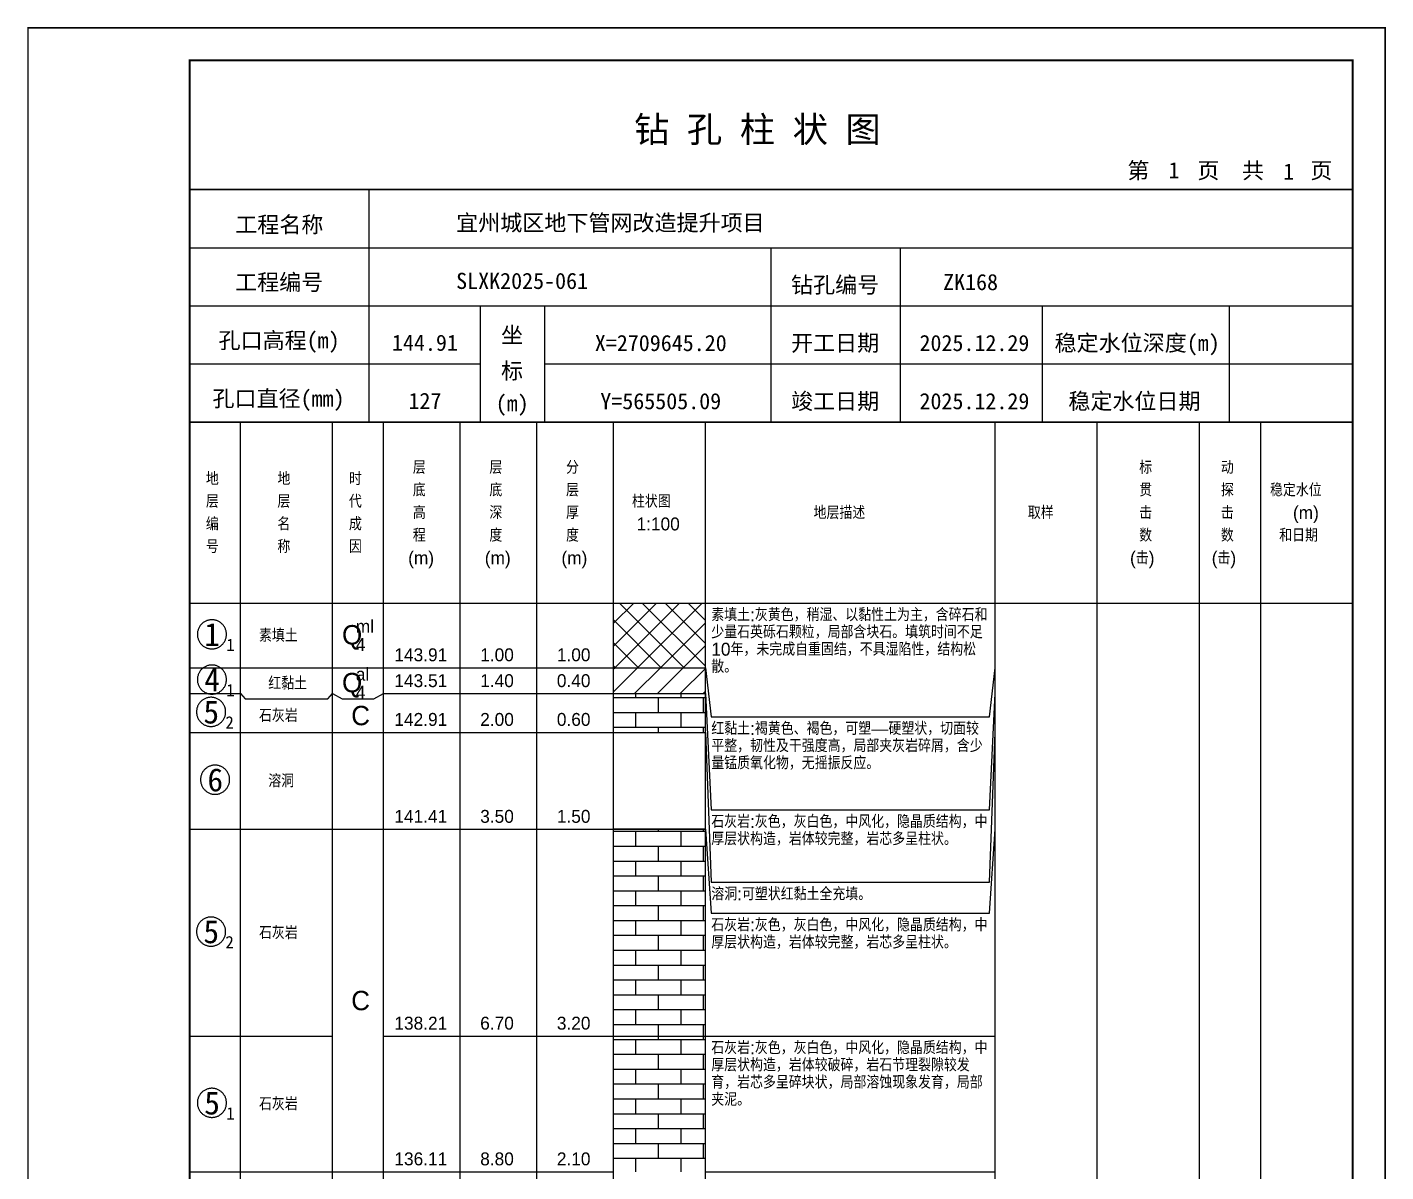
# Model space of a CAD drawing. Header units: millimetres. Extents: x 12489 to 89920, y 4630 to 4927.
# Drawn here: x 68369.3 to 68579.6, y 4749.7 to 4926.8 of the extents above; entities that cross this region are included whole.
import ezdxf
from ezdxf.enums import TextEntityAlignment as Align

# ---------------------------------------------------------------- set-up
doc = ezdxf.new("R2010")
doc.units = ezdxf.units.MM
doc.layers.add('ZZT_TC', color=7, linetype='Continuous')
doc.styles.add('成果图图块', font='', dxfattribs={"height": 2.5})
doc.styles.add('成果图模板', font='')
doc.styles.add('成果图模板标题', font='simhei.ttf')
doc.styles.add('成果图表体', font='Comfont.shx', dxfattribs={"height": 2, "bigfont": 'Hztxt12a.shx'})
doc.styles.get('成果图图块').set_extended_font_data('FangSong_GB2312')
doc.styles.get('成果图模板').set_extended_font_data('FangSong_GB2312')
doc.linetypes.add('rd', pattern='A,0.7,1,[1,rd.shx,S=5,R=180,X=0,Y=0],1', length=2.7)
pattern_1 = [(0, (0, 0), (0, 2.3), []), (90, (0, 0), (-3.5, 2.3), [2.3, -2.3])]

# ---------------------------------------------------------------- blocks, each defined once
blk = doc.blocks.new('DCBH-1-1-1532', base_point=(0.3, -0.11))
at = {"layer": 'ZZT_TC', "color": 7}
blk.add_polyline3d([(-0.19, 2.31, 0), (-0.3, 2.31, 0), (-0.41, 2.3, 0), (-0.52, 2.29, 0), (-0.63, 2.27, 0), (-0.73, 2.24, 0), (-0.84, 2.21, 0), (-0.95, 2.18, 0), (-1.05, 2.14, 0), (-1.15, 2.09, 0), (-1.25, 2.04, 0), (-1.35, 1.99, 0), (-1.44, 1.93, 0), (-1.53, 1.87, 0), (-1.62, 1.8, 0), (-1.7, 1.73, 0), (-1.78, 1.65, 0), (-1.86, 1.57, 0), (-1.93, 1.49, 0), (-2, 1.4, 0), (-2.06, 1.31, 0), (-2.12, 1.22, 0), (-2.17, 1.12, 0), (-2.22, 1.02, 0), (-2.27, 0.92, 0), (-2.31, 0.82, 0), (-2.34, 0.71, 0), (-2.37, 0.61, 0), (-2.4, 0.5, 0), (-2.41, 0.39, 0), (-2.43, 0.28, 0), (-2.44, 0.17, 0), (-2.44, 0.06, 0), (-2.44, -0.05, 0), (-2.43, -0.16, 0), (-2.41, -0.27, 0), (-2.4, -0.38, 0), (-2.37, -0.49, 0), (-2.34, -0.6, 0), (-2.31, -0.7, 0), (-2.27, -0.8, 0), (-2.22, -0.9, 0), (-2.17, -1, 0), (-2.12, -1.1, 0), (-2.06, -1.19, 0), (-2, -1.28, 0), (-1.93, -1.37, 0), (-1.86, -1.45, 0), (-1.78, -1.53, 0), (-1.7, -1.61, 0), (-1.62, -1.68, 0), (-1.53, -1.75, 0), (-1.44, -1.81, 0), (-1.35, -1.87, 0), (-1.25, -1.93, 0), (-1.15, -1.98, 0), (-1.05, -2.02, 0), (-0.95, -2.06, 0), (-0.84, -2.1, 0), (-0.73, -2.13, 0), (-0.63, -2.15, 0), (-0.52, -2.17, 0), (-0.41, -2.18, 0), (-0.3, -2.19, 0), (-0.19, -2.19, 0), (-0.08, -2.19, 0), (0.03, -2.18, 0), (0.14, -2.17, 0), (0.25, -2.15, 0), (0.36, -2.13, 0), (0.47, -2.1, 0), (0.57, -2.06, 0), (0.67, -2.02, 0), (0.77, -1.98, 0), (0.87, -1.93, 0), (0.97, -1.87, 0), (1.06, -1.81, 0), (1.15, -1.75, 0), (1.24, -1.68, 0), (1.32, -1.61, 0), (1.4, -1.53, 0), (1.48, -1.45, 0), (1.55, -1.37, 0), (1.62, -1.28, 0), (1.68, -1.19, 0), (1.74, -1.1, 0), (1.8, -1, 0), (1.85, -0.9, 0), (1.89, -0.8, 0), (1.93, -0.7, 0), (1.97, -0.6, 0), (2, -0.49, 0), (2.02, -0.38, 0), (2.04, -0.27, 0), (2.05, -0.16, 0), (2.06, -0.05, 0), (2.06, 0.06, 0), (2.06, 0.17, 0), (2.05, 0.28, 0), (2.04, 0.39, 0), (2.02, 0.5, 0), (2, 0.61, 0), (1.97, 0.71, 0), (1.93, 0.82, 0), (1.89, 0.92, 0), (1.85, 1.02, 0), (1.8, 1.12, 0), (1.74, 1.22, 0), (1.68, 1.31, 0), (1.62, 1.4, 0), (1.55, 1.49, 0), (1.48, 1.57, 0), (1.4, 1.65, 0), (1.32, 1.73, 0), (1.24, 1.8, 0), (1.15, 1.87, 0), (1.06, 1.93, 0), (0.97, 1.99, 0), (0.87, 2.04, 0), (0.77, 2.09, 0), (0.67, 2.14, 0), (0.57, 2.18, 0), (0.47, 2.21, 0), (0.36, 2.24, 0), (0.25, 2.27, 0), (0.14, 2.29, 0), (0.03, 2.3, 0), (-0.08, 2.31, 0), (-0.19, 2.31, 0)], dxfattribs=at)
at = {"style": '成果图图块'}
blk.add_text('1', height=3.57, dxfattribs=at).set_placement((-0.16, -1.74), align=Align.CENTER)
blk.add_text('1', height=1.91, dxfattribs=at).set_placement((2.03, -2.53))
blk = doc.blocks.new('DCBH-1-1-1533', base_point=(0.3, -0.11))
at = {"layer": 'ZZT_TC', "color": 7}
blk.add_polyline3d([(-0.19, 2.31, 0), (-0.3, 2.31, 0), (-0.41, 2.3, 0), (-0.52, 2.29, 0), (-0.63, 2.27, 0), (-0.73, 2.24, 0), (-0.84, 2.21, 0), (-0.95, 2.18, 0), (-1.05, 2.14, 0), (-1.15, 2.09, 0), (-1.25, 2.04, 0), (-1.35, 1.99, 0), (-1.44, 1.93, 0), (-1.53, 1.87, 0), (-1.62, 1.8, 0), (-1.7, 1.73, 0), (-1.78, 1.65, 0), (-1.86, 1.57, 0), (-1.93, 1.49, 0), (-2, 1.4, 0), (-2.06, 1.31, 0), (-2.12, 1.22, 0), (-2.17, 1.12, 0), (-2.22, 1.02, 0), (-2.27, 0.92, 0), (-2.31, 0.82, 0), (-2.34, 0.71, 0), (-2.37, 0.61, 0), (-2.4, 0.5, 0), (-2.41, 0.39, 0), (-2.43, 0.28, 0), (-2.44, 0.17, 0), (-2.44, 0.06, 0), (-2.44, -0.05, 0), (-2.43, -0.16, 0), (-2.41, -0.27, 0), (-2.4, -0.38, 0), (-2.37, -0.49, 0), (-2.34, -0.6, 0), (-2.31, -0.7, 0), (-2.27, -0.8, 0), (-2.22, -0.9, 0), (-2.17, -1, 0), (-2.12, -1.1, 0), (-2.06, -1.19, 0), (-2, -1.28, 0), (-1.93, -1.37, 0), (-1.86, -1.45, 0), (-1.78, -1.53, 0), (-1.7, -1.61, 0), (-1.62, -1.68, 0), (-1.53, -1.75, 0), (-1.44, -1.81, 0), (-1.35, -1.87, 0), (-1.25, -1.93, 0), (-1.15, -1.98, 0), (-1.05, -2.02, 0), (-0.95, -2.06, 0), (-0.84, -2.1, 0), (-0.73, -2.13, 0), (-0.63, -2.15, 0), (-0.52, -2.17, 0), (-0.41, -2.18, 0), (-0.3, -2.19, 0), (-0.19, -2.19, 0), (-0.08, -2.19, 0), (0.03, -2.18, 0), (0.14, -2.17, 0), (0.25, -2.15, 0), (0.36, -2.13, 0), (0.47, -2.1, 0), (0.57, -2.06, 0), (0.67, -2.02, 0), (0.77, -1.98, 0), (0.87, -1.93, 0), (0.97, -1.87, 0), (1.06, -1.81, 0), (1.15, -1.75, 0), (1.24, -1.68, 0), (1.32, -1.61, 0), (1.4, -1.53, 0), (1.48, -1.45, 0), (1.55, -1.37, 0), (1.62, -1.28, 0), (1.68, -1.19, 0), (1.74, -1.1, 0), (1.8, -1, 0), (1.85, -0.9, 0), (1.89, -0.8, 0), (1.93, -0.7, 0), (1.97, -0.6, 0), (2, -0.49, 0), (2.02, -0.38, 0), (2.04, -0.27, 0), (2.05, -0.16, 0), (2.06, -0.05, 0), (2.06, 0.06, 0), (2.06, 0.17, 0), (2.05, 0.28, 0), (2.04, 0.39, 0), (2.02, 0.5, 0), (2, 0.61, 0), (1.97, 0.71, 0), (1.93, 0.82, 0), (1.89, 0.92, 0), (1.85, 1.02, 0), (1.8, 1.12, 0), (1.74, 1.22, 0), (1.68, 1.31, 0), (1.62, 1.4, 0), (1.55, 1.49, 0), (1.48, 1.57, 0), (1.4, 1.65, 0), (1.32, 1.73, 0), (1.24, 1.8, 0), (1.15, 1.87, 0), (1.06, 1.93, 0), (0.97, 1.99, 0), (0.87, 2.04, 0), (0.77, 2.09, 0), (0.67, 2.14, 0), (0.57, 2.18, 0), (0.47, 2.21, 0), (0.36, 2.24, 0), (0.25, 2.27, 0), (0.14, 2.29, 0), (0.03, 2.3, 0), (-0.08, 2.31, 0), (-0.19, 2.31, 0)], dxfattribs=at)
at = {"style": '成果图图块'}
blk.add_text('4', height=3.57, dxfattribs=at).set_placement((-0.16, -1.74), align=Align.CENTER)
blk.add_text('1', height=1.91, dxfattribs=at).set_placement((2.03, -2.53))
blk = doc.blocks.new('DCBH-1-1-1534', base_point=(0.43, -0.11))
at = {"layer": 'ZZT_TC', "color": 7}
blk.add_polyline3d([(-0.19, 2.31, 0), (-0.3, 2.31, 0), (-0.41, 2.3, 0), (-0.52, 2.29, 0), (-0.63, 2.27, 0), (-0.73, 2.24, 0), (-0.84, 2.21, 0), (-0.95, 2.18, 0), (-1.05, 2.14, 0), (-1.15, 2.09, 0), (-1.25, 2.04, 0), (-1.35, 1.99, 0), (-1.44, 1.93, 0), (-1.53, 1.87, 0), (-1.62, 1.8, 0), (-1.7, 1.73, 0), (-1.78, 1.65, 0), (-1.86, 1.57, 0), (-1.93, 1.49, 0), (-2, 1.4, 0), (-2.06, 1.31, 0), (-2.12, 1.22, 0), (-2.17, 1.12, 0), (-2.22, 1.02, 0), (-2.27, 0.92, 0), (-2.31, 0.82, 0), (-2.34, 0.71, 0), (-2.37, 0.61, 0), (-2.4, 0.5, 0), (-2.41, 0.39, 0), (-2.43, 0.28, 0), (-2.44, 0.17, 0), (-2.44, 0.06, 0), (-2.44, -0.05, 0), (-2.43, -0.16, 0), (-2.41, -0.27, 0), (-2.4, -0.38, 0), (-2.37, -0.49, 0), (-2.34, -0.6, 0), (-2.31, -0.7, 0), (-2.27, -0.8, 0), (-2.22, -0.9, 0), (-2.17, -1, 0), (-2.12, -1.1, 0), (-2.06, -1.19, 0), (-2, -1.28, 0), (-1.93, -1.37, 0), (-1.86, -1.45, 0), (-1.78, -1.53, 0), (-1.7, -1.61, 0), (-1.62, -1.68, 0), (-1.53, -1.75, 0), (-1.44, -1.81, 0), (-1.35, -1.87, 0), (-1.25, -1.93, 0), (-1.15, -1.98, 0), (-1.05, -2.02, 0), (-0.95, -2.06, 0), (-0.84, -2.1, 0), (-0.73, -2.13, 0), (-0.63, -2.15, 0), (-0.52, -2.17, 0), (-0.41, -2.18, 0), (-0.3, -2.19, 0), (-0.19, -2.19, 0), (-0.08, -2.19, 0), (0.03, -2.18, 0), (0.14, -2.17, 0), (0.25, -2.15, 0), (0.36, -2.13, 0), (0.47, -2.1, 0), (0.57, -2.06, 0), (0.67, -2.02, 0), (0.77, -1.98, 0), (0.87, -1.93, 0), (0.97, -1.87, 0), (1.06, -1.81, 0), (1.15, -1.75, 0), (1.24, -1.68, 0), (1.32, -1.61, 0), (1.4, -1.53, 0), (1.48, -1.45, 0), (1.55, -1.37, 0), (1.62, -1.28, 0), (1.68, -1.19, 0), (1.74, -1.1, 0), (1.8, -1, 0), (1.85, -0.9, 0), (1.89, -0.8, 0), (1.93, -0.7, 0), (1.97, -0.6, 0), (2, -0.49, 0), (2.02, -0.38, 0), (2.04, -0.27, 0), (2.05, -0.16, 0), (2.06, -0.05, 0), (2.06, 0.06, 0), (2.06, 0.17, 0), (2.05, 0.28, 0), (2.04, 0.39, 0), (2.02, 0.5, 0), (2, 0.61, 0), (1.97, 0.71, 0), (1.93, 0.82, 0), (1.89, 0.92, 0), (1.85, 1.02, 0), (1.8, 1.12, 0), (1.74, 1.22, 0), (1.68, 1.31, 0), (1.62, 1.4, 0), (1.55, 1.49, 0), (1.48, 1.57, 0), (1.4, 1.65, 0), (1.32, 1.73, 0), (1.24, 1.8, 0), (1.15, 1.87, 0), (1.06, 1.93, 0), (0.97, 1.99, 0), (0.87, 2.04, 0), (0.77, 2.09, 0), (0.67, 2.14, 0), (0.57, 2.18, 0), (0.47, 2.21, 0), (0.36, 2.24, 0), (0.25, 2.27, 0), (0.14, 2.29, 0), (0.03, 2.3, 0), (-0.08, 2.31, 0), (-0.19, 2.31, 0)], dxfattribs=at)
at = {"style": '成果图图块'}
blk.add_text('5', height=3.57, dxfattribs=at).set_placement((-0.16, -1.74), align=Align.CENTER)
blk.add_text('2', height=1.91, dxfattribs=at).set_placement((2.03, -2.53))
blk = doc.blocks.new('DCBH-1-1-1535', base_point=(-0.19, -0.11))
at = {"layer": 'ZZT_TC', "color": 7}
blk.add_polyline3d([(-0.19, 2.31, 0), (-0.3, 2.31, 0), (-0.41, 2.3, 0), (-0.52, 2.29, 0), (-0.63, 2.27, 0), (-0.73, 2.24, 0), (-0.84, 2.21, 0), (-0.95, 2.18, 0), (-1.05, 2.14, 0), (-1.15, 2.09, 0), (-1.25, 2.04, 0), (-1.35, 1.99, 0), (-1.44, 1.93, 0), (-1.53, 1.87, 0), (-1.62, 1.8, 0), (-1.7, 1.73, 0), (-1.78, 1.65, 0), (-1.86, 1.57, 0), (-1.93, 1.49, 0), (-2, 1.4, 0), (-2.06, 1.31, 0), (-2.12, 1.22, 0), (-2.17, 1.12, 0), (-2.22, 1.02, 0), (-2.27, 0.92, 0), (-2.31, 0.82, 0), (-2.34, 0.71, 0), (-2.37, 0.61, 0), (-2.4, 0.5, 0), (-2.41, 0.39, 0), (-2.43, 0.28, 0), (-2.44, 0.17, 0), (-2.44, 0.06, 0), (-2.44, -0.05, 0), (-2.43, -0.16, 0), (-2.41, -0.27, 0), (-2.4, -0.38, 0), (-2.37, -0.49, 0), (-2.34, -0.6, 0), (-2.31, -0.7, 0), (-2.27, -0.8, 0), (-2.22, -0.9, 0), (-2.17, -1, 0), (-2.12, -1.1, 0), (-2.06, -1.19, 0), (-2, -1.28, 0), (-1.93, -1.37, 0), (-1.86, -1.45, 0), (-1.78, -1.53, 0), (-1.7, -1.61, 0), (-1.62, -1.68, 0), (-1.53, -1.75, 0), (-1.44, -1.81, 0), (-1.35, -1.87, 0), (-1.25, -1.93, 0), (-1.15, -1.98, 0), (-1.05, -2.02, 0), (-0.95, -2.06, 0), (-0.84, -2.1, 0), (-0.73, -2.13, 0), (-0.63, -2.15, 0), (-0.52, -2.17, 0), (-0.41, -2.18, 0), (-0.3, -2.19, 0), (-0.19, -2.19, 0), (-0.08, -2.19, 0), (0.03, -2.18, 0), (0.14, -2.17, 0), (0.25, -2.15, 0), (0.36, -2.13, 0), (0.47, -2.1, 0), (0.57, -2.06, 0), (0.67, -2.02, 0), (0.77, -1.98, 0), (0.87, -1.93, 0), (0.97, -1.87, 0), (1.06, -1.81, 0), (1.15, -1.75, 0), (1.24, -1.68, 0), (1.32, -1.61, 0), (1.4, -1.53, 0), (1.48, -1.45, 0), (1.55, -1.37, 0), (1.62, -1.28, 0), (1.68, -1.19, 0), (1.74, -1.1, 0), (1.8, -1, 0), (1.85, -0.9, 0), (1.89, -0.8, 0), (1.93, -0.7, 0), (1.97, -0.6, 0), (2, -0.49, 0), (2.02, -0.38, 0), (2.04, -0.27, 0), (2.05, -0.16, 0), (2.06, -0.05, 0), (2.06, 0.06, 0), (2.06, 0.17, 0), (2.05, 0.28, 0), (2.04, 0.39, 0), (2.02, 0.5, 0), (2, 0.61, 0), (1.97, 0.71, 0), (1.93, 0.82, 0), (1.89, 0.92, 0), (1.85, 1.02, 0), (1.8, 1.12, 0), (1.74, 1.22, 0), (1.68, 1.31, 0), (1.62, 1.4, 0), (1.55, 1.49, 0), (1.48, 1.57, 0), (1.4, 1.65, 0), (1.32, 1.73, 0), (1.24, 1.8, 0), (1.15, 1.87, 0), (1.06, 1.93, 0), (0.97, 1.99, 0), (0.87, 2.04, 0), (0.77, 2.09, 0), (0.67, 2.14, 0), (0.57, 2.18, 0), (0.47, 2.21, 0), (0.36, 2.24, 0), (0.25, 2.27, 0), (0.14, 2.29, 0), (0.03, 2.3, 0), (-0.08, 2.31, 0), (-0.19, 2.31, 0)], dxfattribs=at)
at = {"style": '成果图图块'}
blk.add_text('6', height=3.57, dxfattribs=at).set_placement((-0.16, -1.74), align=Align.CENTER)
blk = doc.blocks.new('DCBH-1-1-1536', base_point=(0.43, -0.11))
at = {"layer": 'ZZT_TC', "color": 7}
blk.add_polyline3d([(-0.19, 2.31, 0), (-0.3, 2.31, 0), (-0.41, 2.3, 0), (-0.52, 2.29, 0), (-0.63, 2.27, 0), (-0.73, 2.24, 0), (-0.84, 2.21, 0), (-0.95, 2.18, 0), (-1.05, 2.14, 0), (-1.15, 2.09, 0), (-1.25, 2.04, 0), (-1.35, 1.99, 0), (-1.44, 1.93, 0), (-1.53, 1.87, 0), (-1.62, 1.8, 0), (-1.7, 1.73, 0), (-1.78, 1.65, 0), (-1.86, 1.57, 0), (-1.93, 1.49, 0), (-2, 1.4, 0), (-2.06, 1.31, 0), (-2.12, 1.22, 0), (-2.17, 1.12, 0), (-2.22, 1.02, 0), (-2.27, 0.92, 0), (-2.31, 0.82, 0), (-2.34, 0.71, 0), (-2.37, 0.61, 0), (-2.4, 0.5, 0), (-2.41, 0.39, 0), (-2.43, 0.28, 0), (-2.44, 0.17, 0), (-2.44, 0.06, 0), (-2.44, -0.05, 0), (-2.43, -0.16, 0), (-2.41, -0.27, 0), (-2.4, -0.38, 0), (-2.37, -0.49, 0), (-2.34, -0.6, 0), (-2.31, -0.7, 0), (-2.27, -0.8, 0), (-2.22, -0.9, 0), (-2.17, -1, 0), (-2.12, -1.1, 0), (-2.06, -1.19, 0), (-2, -1.28, 0), (-1.93, -1.37, 0), (-1.86, -1.45, 0), (-1.78, -1.53, 0), (-1.7, -1.61, 0), (-1.62, -1.68, 0), (-1.53, -1.75, 0), (-1.44, -1.81, 0), (-1.35, -1.87, 0), (-1.25, -1.93, 0), (-1.15, -1.98, 0), (-1.05, -2.02, 0), (-0.95, -2.06, 0), (-0.84, -2.1, 0), (-0.73, -2.13, 0), (-0.63, -2.15, 0), (-0.52, -2.17, 0), (-0.41, -2.18, 0), (-0.3, -2.19, 0), (-0.19, -2.19, 0), (-0.08, -2.19, 0), (0.03, -2.18, 0), (0.14, -2.17, 0), (0.25, -2.15, 0), (0.36, -2.13, 0), (0.47, -2.1, 0), (0.57, -2.06, 0), (0.67, -2.02, 0), (0.77, -1.98, 0), (0.87, -1.93, 0), (0.97, -1.87, 0), (1.06, -1.81, 0), (1.15, -1.75, 0), (1.24, -1.68, 0), (1.32, -1.61, 0), (1.4, -1.53, 0), (1.48, -1.45, 0), (1.55, -1.37, 0), (1.62, -1.28, 0), (1.68, -1.19, 0), (1.74, -1.1, 0), (1.8, -1, 0), (1.85, -0.9, 0), (1.89, -0.8, 0), (1.93, -0.7, 0), (1.97, -0.6, 0), (2, -0.49, 0), (2.02, -0.38, 0), (2.04, -0.27, 0), (2.05, -0.16, 0), (2.06, -0.05, 0), (2.06, 0.06, 0), (2.06, 0.17, 0), (2.05, 0.28, 0), (2.04, 0.39, 0), (2.02, 0.5, 0), (2, 0.61, 0), (1.97, 0.71, 0), (1.93, 0.82, 0), (1.89, 0.92, 0), (1.85, 1.02, 0), (1.8, 1.12, 0), (1.74, 1.22, 0), (1.68, 1.31, 0), (1.62, 1.4, 0), (1.55, 1.49, 0), (1.48, 1.57, 0), (1.4, 1.65, 0), (1.32, 1.73, 0), (1.24, 1.8, 0), (1.15, 1.87, 0), (1.06, 1.93, 0), (0.97, 1.99, 0), (0.87, 2.04, 0), (0.77, 2.09, 0), (0.67, 2.14, 0), (0.57, 2.18, 0), (0.47, 2.21, 0), (0.36, 2.24, 0), (0.25, 2.27, 0), (0.14, 2.29, 0), (0.03, 2.3, 0), (-0.08, 2.31, 0), (-0.19, 2.31, 0)], dxfattribs=at)
at = {"style": '成果图图块'}
blk.add_text('5', height=3.57, dxfattribs=at).set_placement((-0.16, -1.74), align=Align.CENTER)
blk.add_text('2', height=1.91, dxfattribs=at).set_placement((2.03, -2.53))
blk = doc.blocks.new('DCBH-1-1-1537', base_point=(0.3, -0.11))
at = {"layer": 'ZZT_TC', "color": 7}
blk.add_polyline3d([(-0.19, 2.31, 0), (-0.3, 2.31, 0), (-0.41, 2.3, 0), (-0.52, 2.29, 0), (-0.63, 2.27, 0), (-0.73, 2.24, 0), (-0.84, 2.21, 0), (-0.95, 2.18, 0), (-1.05, 2.14, 0), (-1.15, 2.09, 0), (-1.25, 2.04, 0), (-1.35, 1.99, 0), (-1.44, 1.93, 0), (-1.53, 1.87, 0), (-1.62, 1.8, 0), (-1.7, 1.73, 0), (-1.78, 1.65, 0), (-1.86, 1.57, 0), (-1.93, 1.49, 0), (-2, 1.4, 0), (-2.06, 1.31, 0), (-2.12, 1.22, 0), (-2.17, 1.12, 0), (-2.22, 1.02, 0), (-2.27, 0.92, 0), (-2.31, 0.82, 0), (-2.34, 0.71, 0), (-2.37, 0.61, 0), (-2.4, 0.5, 0), (-2.41, 0.39, 0), (-2.43, 0.28, 0), (-2.44, 0.17, 0), (-2.44, 0.06, 0), (-2.44, -0.05, 0), (-2.43, -0.16, 0), (-2.41, -0.27, 0), (-2.4, -0.38, 0), (-2.37, -0.49, 0), (-2.34, -0.6, 0), (-2.31, -0.7, 0), (-2.27, -0.8, 0), (-2.22, -0.9, 0), (-2.17, -1, 0), (-2.12, -1.1, 0), (-2.06, -1.19, 0), (-2, -1.28, 0), (-1.93, -1.37, 0), (-1.86, -1.45, 0), (-1.78, -1.53, 0), (-1.7, -1.61, 0), (-1.62, -1.68, 0), (-1.53, -1.75, 0), (-1.44, -1.81, 0), (-1.35, -1.87, 0), (-1.25, -1.93, 0), (-1.15, -1.98, 0), (-1.05, -2.02, 0), (-0.95, -2.06, 0), (-0.84, -2.1, 0), (-0.73, -2.13, 0), (-0.63, -2.15, 0), (-0.52, -2.17, 0), (-0.41, -2.18, 0), (-0.3, -2.19, 0), (-0.19, -2.19, 0), (-0.08, -2.19, 0), (0.03, -2.18, 0), (0.14, -2.17, 0), (0.25, -2.15, 0), (0.36, -2.13, 0), (0.47, -2.1, 0), (0.57, -2.06, 0), (0.67, -2.02, 0), (0.77, -1.98, 0), (0.87, -1.93, 0), (0.97, -1.87, 0), (1.06, -1.81, 0), (1.15, -1.75, 0), (1.24, -1.68, 0), (1.32, -1.61, 0), (1.4, -1.53, 0), (1.48, -1.45, 0), (1.55, -1.37, 0), (1.62, -1.28, 0), (1.68, -1.19, 0), (1.74, -1.1, 0), (1.8, -1, 0), (1.85, -0.9, 0), (1.89, -0.8, 0), (1.93, -0.7, 0), (1.97, -0.6, 0), (2, -0.49, 0), (2.02, -0.38, 0), (2.04, -0.27, 0), (2.05, -0.16, 0), (2.06, -0.05, 0), (2.06, 0.06, 0), (2.06, 0.17, 0), (2.05, 0.28, 0), (2.04, 0.39, 0), (2.02, 0.5, 0), (2, 0.61, 0), (1.97, 0.71, 0), (1.93, 0.82, 0), (1.89, 0.92, 0), (1.85, 1.02, 0), (1.8, 1.12, 0), (1.74, 1.22, 0), (1.68, 1.31, 0), (1.62, 1.4, 0), (1.55, 1.49, 0), (1.48, 1.57, 0), (1.4, 1.65, 0), (1.32, 1.73, 0), (1.24, 1.8, 0), (1.15, 1.87, 0), (1.06, 1.93, 0), (0.97, 1.99, 0), (0.87, 2.04, 0), (0.77, 2.09, 0), (0.67, 2.14, 0), (0.57, 2.18, 0), (0.47, 2.21, 0), (0.36, 2.24, 0), (0.25, 2.27, 0), (0.14, 2.29, 0), (0.03, 2.3, 0), (-0.08, 2.31, 0), (-0.19, 2.31, 0)], dxfattribs=at)
at = {"style": '成果图图块'}
blk.add_text('5', height=3.57, dxfattribs=at).set_placement((-0.16, -1.74), align=Align.CENTER)
blk.add_text('1', height=1.91, dxfattribs=at).set_placement((2.03, -2.53))
blk = doc.blocks.new('钻孔柱状图路桥昇龙制图梁世成校核莫家里.dwg255', base_point=(25, 236))
for p, q in [((52.82, 236), (52.82, 272)), ((25, 263), (205, 263)), ((115, 236), (115, 263)), ((135, 236), (135, 263)), ((25, 254), (205, 254)), ((70, 236), (70, 254)), ((80, 236), (80, 254)), ((157, 236), (157, 254)), ((185.95, 236), (185.95, 254)), ((25, 245), (70, 245)), ((80, 245), (205, 245))]:
    blk.add_line(p, q)
for points, const_width in [([(0, 0), (210, 0), (210, 297), (0, 297)], 0.25), ([(25, 5), (205, 5), (205, 292), (25, 292)], 0.3)]:
    blk.add_lwpolyline(points, close=True, dxfattribs=dict(const_width=const_width))
at = {"const_width": 0.3}
for points in [[(25, 272), (205, 272)], [(25, 236), (205, 236)]]:
    blk.add_lwpolyline(points, dxfattribs=at)
for s, height, style, p in [('钻 孔 柱 状 图', 4, '成果图模板标题', (93.8, 279.31)), ('第', 2.5, '成果图模板', (170.12, 273.7)), ('页', 2.5, '成果图模板', (180.96, 273.7)), ('共', 2.5, '成果图模板', (187.88, 273.7)), ('页', 2.5, '成果图模板', (198.44, 273.7)), ('工程名称', 2.5, '成果图模板', (32.07, 265.32)), ('宜州城区地下管网改造提升项目', 2.5, '成果图模板', (66.26, 265.61)), ('工程编号', 2.5, '成果图模板', (32.05, 256.41)), ('SLXK2025-061', 2.5, '成果图模板', (66.26, 256.61)), ('钻孔编号', 2.5, '成果图模板', (118.08, 256)), ('ZK168', 2.5, '成果图模板', (141.61, 256.43)), ('孔口高程(m)', 2.5, '成果图模板', (29.48, 247.41)), ('坐', 2.5, '成果图模板', (73.21, 248.24)), ('开工日期', 2.5, '成果图模板', (118.08, 247)), ('稳定水位深度(m)', 2.5, '成果图模板', (158.86, 247)), ('标', 2.5, '成果图模板', (73.21, 242.7)), ('孔口直径(mm)', 2.5, '成果图模板', (28.54, 238.41)), ('(m) ', 2.5, '成果图模板', (72.38, 237.65)), ('竣工日期', 2.5, '成果图模板', (118.08, 238)), ('稳定水位日期', 2.5, '成果图模板', (160.99, 238))]:
    blk.add_text(s, height=height, dxfattribs=dict(style=style)).set_placement(p)
at = {"style": '成果图模板'}
for s, p in [('1', (177.35, 273.74)), ('1', (195.08, 273.53)), ('144.91', (61.43, 247.04)), ('X=2709645.20', (97.92, 247)), ('2025.12.29', (146.46, 247)), ('127', (61.43, 238.04)), ('Y=565505.09', (97.92, 238)), ('2025.12.29', (146.46, 238))]:
    blk.add_text(s, height=2.5, dxfattribs=at).set_placement(p, align=Align.CENTER)

msp = doc.modelspace()

# ---------------------------------------------------------------- hatches: boundary and pattern name
at = {"linetype": 'Continuous'}
h = msp.add_hatch(dxfattribs=at)
h.set_pattern_fill('GKSTT', scale=0.5, style=0, pattern_type=2)
h.set_pattern_definition([(45, (0, 0), (-1.76776695, 1.76776695), []), (135, (0, 0), (-1.76776695, -1.76776695), [])])
h.paths.add_polyline_path([(68460.06, 4827.71), (68474.29, 4827.71), (68474.29, 4837.71), (68460.06, 4837.71)])
h = msp.add_hatch(dxfattribs=at)
h.set_pattern_fill('GKNXT', scale=0.5, style=0, pattern_type=2)
h.set_pattern_definition([(45, (0, 0), (-1.76776695, 1.76776695), [])])
h.paths.add_polyline_path([(68460.06, 4823.71), (68474.29, 4823.71), (68474.29, 4827.71), (68460.06, 4827.71)])
h = msp.add_hatch(dxfattribs=at)
h.set_pattern_fill('GKSHY', scale=0.5, style=0, pattern_type=2)
h.set_pattern_definition(pattern_1)
h.paths.add_polyline_path([(68460.06, 4817.71), (68474.29, 4817.71), (68474.29, 4823.71), (68460.06, 4823.71)])
h = msp.add_hatch(dxfattribs=at)
h.set_pattern_fill('GKSHY', scale=0.5, style=0, pattern_type=2)
h.set_pattern_definition(pattern_1)
h.paths.add_polyline_path([(68460.06, 4770.71), (68474.29, 4770.71), (68474.29, 4802.71), (68460.06, 4802.71)])
h = msp.add_hatch(dxfattribs=at)
h.set_pattern_fill('GKSHY', scale=0.5, style=0, pattern_type=2)
h.set_pattern_definition(pattern_1)
h.paths.add_polyline_path([(68460.06, 4749.71), (68474.29, 4749.71), (68474.29, 4770.71), (68460.06, 4770.71)])

# ---------------------------------------------------------------- linework, layer by layer
at = {"color": 0}
for p, q in [((68394.45, 4837.71), (68402.35, 4837.71)), ((68394.45, 4827.71), (68394.45, 4837.71)), ((68402.35, 4827.71), (68402.35, 4837.71)), ((68394.45, 4827.71), (68402.35, 4827.71)), ((68394.45, 4827.71), (68402.35, 4827.71)), ((68394.45, 4823.71), (68394.45, 4827.71)), ((68402.35, 4823.71), (68402.35, 4827.71)), ((68394.45, 4823.71), (68402.35, 4823.71)), ((68394.45, 4823.71), (68402.35, 4823.71)), ((68394.45, 4817.71), (68394.45, 4823.71)), ((68402.35, 4817.71), (68402.35, 4823.71)), ((68394.45, 4817.71), (68402.35, 4817.71)), ((68394.45, 4817.71), (68402.35, 4817.71)), ((68394.45, 4802.71), (68394.45, 4817.71)), ((68402.35, 4802.71), (68402.35, 4817.71)), ((68394.45, 4802.71), (68402.35, 4802.71)), ((68394.45, 4802.71), (68402.35, 4802.71)), ((68394.45, 4770.71), (68394.45, 4802.71)), ((68402.35, 4770.71), (68402.35, 4802.71)), ((68394.45, 4770.71), (68402.35, 4770.71)), ((68394.45, 4770.71), (68402.35, 4770.71)), ((68394.45, 4749.71), (68394.45, 4770.71)), ((68402.35, 4749.71), (68402.35, 4770.71)), ((68394.45, 4749.71), (68402.35, 4749.71))]:
    msp.add_line(p, q, dxfattribs=at)
for points in [[(68394.45, 4865.71), (68402.35, 4865.71)], [(68394.45, 4837.71), (68394.45, 4865.71)], [(68402.35, 4837.71), (68402.35, 4865.71)], [(68402.35, 4865.71), (68416.58, 4865.71)], [(68402.35, 4837.71), (68402.35, 4865.71)], [(68416.58, 4837.71), (68416.58, 4865.71)], [(68416.58, 4865.71), (68424.49, 4865.71)], [(68416.58, 4837.71), (68416.58, 4865.71)], [(68424.49, 4837.71), (68424.49, 4865.71)], [(68424.49, 4865.71), (68436.35, 4865.71)], [(68424.49, 4837.71), (68424.49, 4865.71)], [(68436.35, 4837.71), (68436.35, 4865.71)], [(68436.35, 4865.71), (68448.2, 4865.71)], [(68436.35, 4837.71), (68436.35, 4865.71)], [(68448.2, 4837.71), (68448.2, 4865.71)], [(68448.2, 4865.71), (68460.06, 4865.71)], [(68448.2, 4837.71), (68448.2, 4865.71)], [(68460.06, 4837.71), (68460.06, 4865.71)], [(68460.06, 4865.71), (68474.29, 4865.71)], [(68460.06, 4837.71), (68460.06, 4865.71)], [(68474.29, 4837.71), (68474.29, 4865.71)], [(68474.29, 4865.71), (68519.11, 4865.71)], [(68474.29, 4837.71), (68474.29, 4865.71)], [(68519.11, 4837.71), (68519.11, 4865.71)], [(68519.11, 4865.71), (68534.92, 4865.71)], [(68519.11, 4837.71), (68519.11, 4865.71)], [(68534.92, 4837.71), (68534.92, 4865.71)], [(68534.92, 4865.71), (68550.73, 4865.71)], [(68534.92, 4837.71), (68534.92, 4865.71)], [(68550.73, 4837.71), (68550.73, 4865.71)], [(68550.73, 4865.71), (68560.22, 4865.71)], [(68550.73, 4837.71), (68550.73, 4865.71)], [(68560.22, 4837.71), (68560.22, 4865.71)], [(68560.22, 4865.71), (68574.45, 4865.71)], [(68560.22, 4837.71), (68560.22, 4865.71)], [(68574.45, 4837.71), (68574.45, 4865.71)], [(68394.45, 4837.71), (68402.35, 4837.71)], [(68394.45, 4643.71), (68394.45, 4837.71)], [(68394.45, 4837.71), (68402.35, 4837.71)], [(68402.35, 4643.71), (68402.35, 4837.71)], [(68402.35, 4837.71), (68416.58, 4837.71)], [(68402.35, 4643.71), (68402.35, 4837.71)], [(68402.35, 4837.71), (68416.58, 4837.71)], [(68402.35, 4837.71), (68416.58, 4837.71)], [(68402.35, 4827.71), (68402.35, 4837.71)], [(68416.58, 4643.71), (68416.58, 4837.71)], [(68416.58, 4827.71), (68416.58, 4837.71)], [(68416.58, 4837.71), (68424.49, 4837.71)], [(68416.58, 4643.71), (68416.58, 4837.71)], [(68416.58, 4837.71), (68424.49, 4837.71)], [(68416.58, 4837.71), (68424.49, 4837.71)], [(68416.58, 4827.71), (68416.58, 4837.71)], [(68424.49, 4643.71), (68424.49, 4837.71)], [(68424.49, 4827.71), (68424.49, 4837.71)], [(68424.49, 4837.71), (68436.35, 4837.71)], [(68424.49, 4643.71), (68424.49, 4837.71)], [(68424.49, 4837.71), (68436.35, 4837.71)], [(68424.49, 4837.71), (68436.35, 4837.71)], [(68424.49, 4827.71), (68424.49, 4837.71)], [(68436.35, 4643.71), (68436.35, 4837.71)], [(68436.35, 4827.71), (68436.35, 4837.71)], [(68436.35, 4837.71), (68448.2, 4837.71)], [(68436.35, 4643.71), (68436.35, 4837.71)], [(68436.35, 4837.71), (68448.2, 4837.71)], [(68436.35, 4837.71), (68448.2, 4837.71)], [(68436.35, 4827.71), (68436.35, 4837.71)], [(68448.2, 4643.71), (68448.2, 4837.71)], [(68448.2, 4827.71), (68448.2, 4837.71)], [(68448.2, 4837.71), (68460.06, 4837.71)], [(68448.2, 4643.71), (68448.2, 4837.71)], [(68448.2, 4837.71), (68460.06, 4837.71)], [(68448.2, 4837.71), (68460.06, 4837.71)], [(68448.2, 4827.71), (68448.2, 4837.71)], [(68460.06, 4643.71), (68460.06, 4837.71)], [(68460.06, 4827.71), (68460.06, 4837.71)], [(68460.06, 4837.71), (68474.29, 4837.71)], [(68460.06, 4643.71), (68460.06, 4837.71)], [(68460.06, 4837.71), (68474.29, 4837.71)], [(68474.29, 4643.71), (68474.29, 4837.71)], [(68474.29, 4837.71), (68519.11, 4837.71)], [(68474.29, 4643.71), (68474.29, 4837.71)], [(68474.29, 4837.71), (68519.11, 4837.71)], [(68474.29, 4827.71), (68474.29, 4837.71)], [(68519.11, 4643.71), (68519.11, 4837.71)], [(68519.11, 4827.71), (68519.11, 4837.71)], [(68519.11, 4837.71), (68534.92, 4837.71)], [(68519.11, 4643.71), (68519.11, 4837.71)], [(68519.11, 4837.71), (68534.92, 4837.71)], [(68534.92, 4643.71), (68534.92, 4837.71)], [(68534.92, 4837.71), (68550.73, 4837.71)], [(68534.92, 4643.71), (68534.92, 4837.71)], [(68534.92, 4837.71), (68550.73, 4837.71)], [(68550.73, 4643.71), (68550.73, 4837.71)], [(68550.73, 4837.71), (68560.22, 4837.71)], [(68550.73, 4643.71), (68550.73, 4837.71)], [(68550.73, 4837.71), (68560.22, 4837.71)], [(68560.22, 4643.71), (68560.22, 4837.71)], [(68560.22, 4837.71), (68574.45, 4837.71)], [(68560.22, 4643.71), (68560.22, 4837.71)], [(68560.22, 4837.71), (68574.45, 4837.71)], [(68574.45, 4643.71), (68574.45, 4837.71)], [(68402.35, 4827.71), (68416.58, 4827.71)], [(68402.35, 4823.71), (68402.35, 4827.71)], [(68416.58, 4823.71), (68416.58, 4827.71)], [(68416.58, 4827.71), (68424.49, 4827.71)], [(68416.58, 4822.91), (68416.58, 4827.71)], [(68424.49, 4822.91), (68424.49, 4827.71)], [(68424.49, 4827.71), (68436.35, 4827.71)], [(68424.49, 4827.71), (68436.35, 4827.71)], [(68424.49, 4823.71), (68424.49, 4827.71)], [(68436.35, 4823.71), (68436.35, 4827.71)], [(68436.35, 4827.71), (68448.2, 4827.71)], [(68436.35, 4827.71), (68448.2, 4827.71)], [(68436.35, 4823.71), (68436.35, 4827.71)], [(68448.2, 4823.71), (68448.2, 4827.71)], [(68448.2, 4827.71), (68460.06, 4827.71)], [(68448.2, 4827.71), (68460.06, 4827.71)], [(68448.2, 4823.71), (68448.2, 4827.71)], [(68460.06, 4823.71), (68460.06, 4827.71)], [(68474.29, 4827.71), (68475.19, 4820.11)], [(68474.29, 4823.71), (68474.29, 4827.71)], [(68518.22, 4820.11), (68519.11, 4827.71)], [(68519.11, 4823.71), (68519.11, 4827.71)], [(68402.35, 4823.71), (68403.06, 4822.91)], [(68402.35, 4817.71), (68402.35, 4823.71)], [(68415.87, 4822.91), (68416.58, 4823.71)], [(68416.58, 4817.71), (68416.58, 4823.71)], [(68416.58, 4823.71), (68418.08, 4822.91)], [(68422.99, 4822.91), (68424.49, 4823.71)], [(68424.49, 4823.71), (68436.35, 4823.71)], [(68424.49, 4823.71), (68436.35, 4823.71)], [(68424.49, 4817.71), (68424.49, 4823.71)], [(68436.35, 4817.71), (68436.35, 4823.71)], [(68436.35, 4823.71), (68448.2, 4823.71)], [(68436.35, 4823.71), (68448.2, 4823.71)], [(68436.35, 4817.71), (68436.35, 4823.71)], [(68448.2, 4817.71), (68448.2, 4823.71)], [(68448.2, 4823.71), (68460.06, 4823.71)], [(68448.2, 4823.71), (68460.06, 4823.71)], [(68448.2, 4817.71), (68448.2, 4823.71)], [(68460.06, 4817.71), (68460.06, 4823.71)], [(68474.29, 4823.71), (68475.19, 4805.71)], [(68474.29, 4817.71), (68474.29, 4823.71)], [(68518.22, 4805.71), (68519.11, 4823.71)], [(68519.11, 4817.71), (68519.11, 4823.71)], [(68403.06, 4822.91), (68415.87, 4822.91)], [(68416.58, 4817.71), (68416.58, 4822.91)], [(68418.08, 4822.91), (68422.99, 4822.91)], [(68424.49, 4817.71), (68424.49, 4822.91)], [(68475.19, 4820.11), (68518.22, 4820.11)], [(68402.35, 4817.71), (68416.58, 4817.71)], [(68402.35, 4817.71), (68416.58, 4817.71)], [(68402.35, 4802.71), (68402.35, 4817.71)], [(68416.58, 4802.71), (68416.58, 4817.71)], [(68416.58, 4817.71), (68424.49, 4817.71)], [(68416.58, 4817.71), (68424.49, 4817.71)], [(68416.58, 4802.71), (68416.58, 4817.71)], [(68424.49, 4802.71), (68424.49, 4817.71)], [(68424.49, 4817.71), (68436.35, 4817.71)], [(68424.49, 4817.71), (68436.35, 4817.71)], [(68424.49, 4802.71), (68424.49, 4817.71)], [(68436.35, 4802.71), (68436.35, 4817.71)], [(68436.35, 4817.71), (68448.2, 4817.71)], [(68436.35, 4817.71), (68448.2, 4817.71)], [(68436.35, 4802.71), (68436.35, 4817.71)], [(68448.2, 4802.71), (68448.2, 4817.71)], [(68448.2, 4817.71), (68460.06, 4817.71)], [(68448.2, 4817.71), (68460.06, 4817.71)], [(68448.2, 4802.71), (68448.2, 4817.71)], [(68460.06, 4802.71), (68460.06, 4817.71)], [(68474.29, 4817.71), (68475.19, 4794.51)], [(68474.29, 4802.71), (68474.29, 4817.71)], [(68518.22, 4794.51), (68519.11, 4817.71)], [(68519.11, 4802.71), (68519.11, 4817.71)], [(68475.19, 4805.71), (68518.22, 4805.71)], [(68402.35, 4802.71), (68416.58, 4802.71)], [(68402.35, 4802.71), (68416.58, 4802.71)], [(68402.35, 4770.71), (68402.35, 4802.71)], [(68416.58, 4770.71), (68416.58, 4802.71)], [(68416.58, 4802.71), (68424.49, 4802.71)], [(68416.58, 4802.71), (68424.49, 4802.71)], [(68416.58, 4749.71), (68416.58, 4802.71)], [(68424.49, 4749.71), (68424.49, 4802.71)], [(68424.49, 4802.71), (68436.35, 4802.71)], [(68424.49, 4802.71), (68436.35, 4802.71)], [(68424.49, 4770.71), (68424.49, 4802.71)], [(68436.35, 4770.71), (68436.35, 4802.71)], [(68436.35, 4802.71), (68448.2, 4802.71)], [(68436.35, 4802.71), (68448.2, 4802.71)], [(68436.35, 4770.71), (68436.35, 4802.71)], [(68448.2, 4770.71), (68448.2, 4802.71)], [(68448.2, 4802.71), (68460.06, 4802.71)], [(68448.2, 4802.71), (68460.06, 4802.71)], [(68448.2, 4770.71), (68448.2, 4802.71)], [(68460.06, 4770.71), (68460.06, 4802.71)], [(68474.29, 4802.71), (68475.19, 4789.71)], [(68474.29, 4770.71), (68474.29, 4802.71)], [(68518.22, 4789.71), (68519.11, 4802.71)], [(68519.11, 4770.71), (68519.11, 4802.71)], [(68475.19, 4794.51), (68518.22, 4794.51)], [(68475.19, 4789.71), (68518.22, 4789.71)], [(68402.35, 4770.71), (68416.58, 4770.71)], [(68402.35, 4770.71), (68416.58, 4770.71)], [(68402.35, 4749.71), (68402.35, 4770.71)], [(68416.58, 4749.71), (68416.58, 4770.71)], [(68424.49, 4770.71), (68436.35, 4770.71)], [(68424.49, 4770.71), (68436.35, 4770.71)], [(68424.49, 4749.71), (68424.49, 4770.71)], [(68436.35, 4749.71), (68436.35, 4770.71)], [(68436.35, 4770.71), (68448.2, 4770.71)], [(68436.35, 4770.71), (68448.2, 4770.71)], [(68436.35, 4749.71), (68436.35, 4770.71)], [(68448.2, 4749.71), (68448.2, 4770.71)], [(68448.2, 4770.71), (68460.06, 4770.71)], [(68448.2, 4770.71), (68460.06, 4770.71)], [(68448.2, 4749.71), (68448.2, 4770.71)], [(68460.06, 4749.71), (68460.06, 4770.71)], [(68474.29, 4770.71), (68519.11, 4770.71)], [(68474.29, 4770.71), (68519.11, 4770.71)], [(68474.29, 4749.71), (68474.29, 4770.71)], [(68519.11, 4749.71), (68519.11, 4770.71)], [(68402.35, 4749.71), (68416.58, 4749.71)], [(68416.58, 4749.71), (68424.49, 4749.71)], [(68424.49, 4749.71), (68436.35, 4749.71)], [(68436.35, 4749.71), (68448.2, 4749.71)], [(68448.2, 4749.71), (68460.06, 4749.71)], [(68474.29, 4749.71), (68519.11, 4749.71)]]:
    msp.add_lwpolyline(points, dxfattribs=at)
at = {"color": 7, "flags": 128}
for points in [[(68460.06, 4827.71), (68474.29, 4827.71)], [(68460.06, 4823.71), (68474.29, 4823.71)], [(68460.06, 4817.71), (68474.29, 4817.71)], [(68460.06, 4802.71), (68474.29, 4802.71)], [(68460.06, 4770.71), (68474.29, 4770.71)]]:
    msp.add_lwpolyline(points, dxfattribs=at)
at = {"color": 7, "linetype": 'rd', "flags": 128}
for points in [[(68460.06, 4817.71), (68474.29, 4817.71)], [(68474.29, 4802.71), (68460.06, 4802.71)]]:
    msp.add_lwpolyline(points, dxfattribs=at)

# ---------------------------------------------------------------- block references
for name, p in [('钻孔柱状图路桥昇龙制图梁世成校核莫家里.dwg255', (68394.45, 4865.71)), ('DCBH-1-1-1532', (68398.4, 4832.71)), ('DCBH-1-1-1533', (68398.4, 4825.71)), ('DCBH-1-1-1534', (68398.4, 4820.71)), ('DCBH-1-1-1535', (68398.4, 4810.21)), ('DCBH-1-1-1536', (68398.4, 4786.71)), ('DCBH-1-1-1537', (68398.4, 4760.21))]:
    msp.add_blockref(name, p)

# ---------------------------------------------------------------- texts
at = {"color": 0, "style": '成果图表体'}
for s, height, p in [('层', 2, (68429, 4857.71)), ('层', 2, (68440.85, 4857.71)), ('分', 2, (68452.71, 4857.71)), ('标', 2, (68541.41, 4857.71)), ('动', 2, (68554.05, 4857.71)), ('地', 2, (68396.98, 4855.96)), ('地', 2, (68408.05, 4855.96)), ('时', 2, (68419.11, 4855.96)), ('底', 2, (68429, 4854.21)), ('底', 2, (68440.85, 4854.21)), ('层', 2, (68452.71, 4854.21)), ('贯', 2, (68541.41, 4854.21)), ('探', 2, (68554.05, 4854.21)), ('稳定水位', 2, (68561.65, 4854.21)), ('层', 2, (68396.98, 4852.46)), ('层', 2, (68408.05, 4852.46)), ('代', 2, (68419.11, 4852.46)), ('高', 2, (68429, 4850.71)), ('深', 2, (68440.85, 4850.71)), ('厚', 2, (68452.71, 4850.71)), ('柱状图', 2, (68462.91, 4852.46)), ('地层描述', 2, (68491.02, 4850.71)), ('取样', 2, (68524.18, 4850.71)), ('击', 2, (68541.41, 4850.71)), ('击', 2, (68554.05, 4850.71)), ('(m)', 2, (68565.2, 4850.71)), ('编', 2, (68396.98, 4848.96)), ('名', 2, (68408.05, 4848.96)), ('成', 2, (68419.11, 4848.96)), ('1:100', 2, (68463.62, 4848.96)), ('程', 2, (68429, 4847.21)), ('度', 2, (68440.85, 4847.21)), ('度', 2, (68452.71, 4847.21)), ('数', 2, (68541.41, 4847.21)), ('数', 2, (68554.05, 4847.21)), ('和日期', 2, (68563.07, 4847.21)), ('号', 2, (68396.98, 4845.46)), ('称', 2, (68408.05, 4845.46)), ('因', 2, (68419.11, 4845.46)), ('(m)', 2, (68428.28, 4843.71)), ('(m)', 2, (68440.14, 4843.71)), ('(m)', 2, (68452, 4843.71)), ('(击)', 2, (68539.99, 4843.71)), ('(击)', 2, (68552.63, 4843.71)), ('素填土', 2, (68405.2, 4831.71)), ('Q', 3, (68418.05, 4831.31)), ('ml', 2, (68420.18, 4833.11)), ('4', 2, (68420.18, 4830.31)), ('143.91', 2, (68426.15, 4828.71)), ('1.00', 2, (68439.43, 4828.71)), ('1.00', 2, (68451.29, 4828.71)), ('al', 2, (68420.18, 4825.71)), ('红黏土', 2, (68406.63, 4824.31)), ('Q', 3, (68418.05, 4823.91)), ('143.51', 2, (68426.15, 4824.71)), ('1.40', 2, (68439.43, 4824.71)), ('0.40', 2, (68451.29, 4824.71)), ('4', 2, (68420.18, 4822.91)), ('石灰岩', 2, (68405.2, 4819.31)), ('C', 3, (68419.47, 4818.81)), ('142.91', 2, (68426.15, 4818.71)), ('2.00', 2, (68439.43, 4818.71)), ('0.60', 2, (68451.29, 4818.71)), ('溶洞', 2, (68406.63, 4809.21)), ('141.41', 2, (68426.15, 4803.71)), ('3.50', 2, (68439.43, 4803.71)), ('1.50', 2, (68451.29, 4803.71)), ('石灰岩', 2, (68405.2, 4785.71)), ('C', 3, (68419.47, 4774.71)), ('138.21', 2, (68426.15, 4771.71)), ('6.70', 2, (68439.43, 4771.71)), ('3.20', 2, (68451.29, 4771.71)), ('石灰岩', 2, (68405.2, 4759.21)), ('136.11', 2, (68426.15, 4750.71)), ('8.80', 2, (68439.43, 4750.71)), ('2.10', 2, (68451.29, 4750.71))]:
    msp.add_text(s, height=height, dxfattribs=at).set_placement(p)
at = {"color": 0, "char_height": 2, "width": 43.0292, "attachment_point": 1, "line_spacing_factor": 0.8, "style": '成果图表体'}
for s, insert in [('素填土:灰黄色，稍湿、以黏性土为主，含碎石和少量石英砾石颗粒，局部含块石。填筑时间不足10年，未完成自重固结，不具湿陷性，结构松散。', (68475.19, 4836.91)), ('红黏土:褐黄色、褐色，可塑—硬塑状，切面较平整，韧性及干强度高，局部夹灰岩碎屑，含少量锰质氧化物，无摇振反应。', (68475.19, 4819.31)), ('石灰岩:灰色，灰白色，中风化，隐晶质结构，中厚层状构造，岩体较完整，岩芯多呈柱状。', (68475.19, 4804.91)), ('溶洞:可塑状红黏土全充填。', (68475.19, 4793.71)), ('石灰岩:灰色，灰白色，中风化，隐晶质结构，中厚层状构造，岩体较完整，岩芯多呈柱状。', (68475.19, 4788.91)), ('石灰岩:灰色，灰白色，中风化，隐晶质结构，中厚层状构造，岩体较破碎，岩石节理裂隙较发育，岩芯多呈碎块状，局部溶蚀现象发育，局部夹泥。', (68475.19, 4769.91))]:
    msp.add_mtext(s, dxfattribs=dict(at, insert=insert))

doc.saveas('drawing.dxf')
